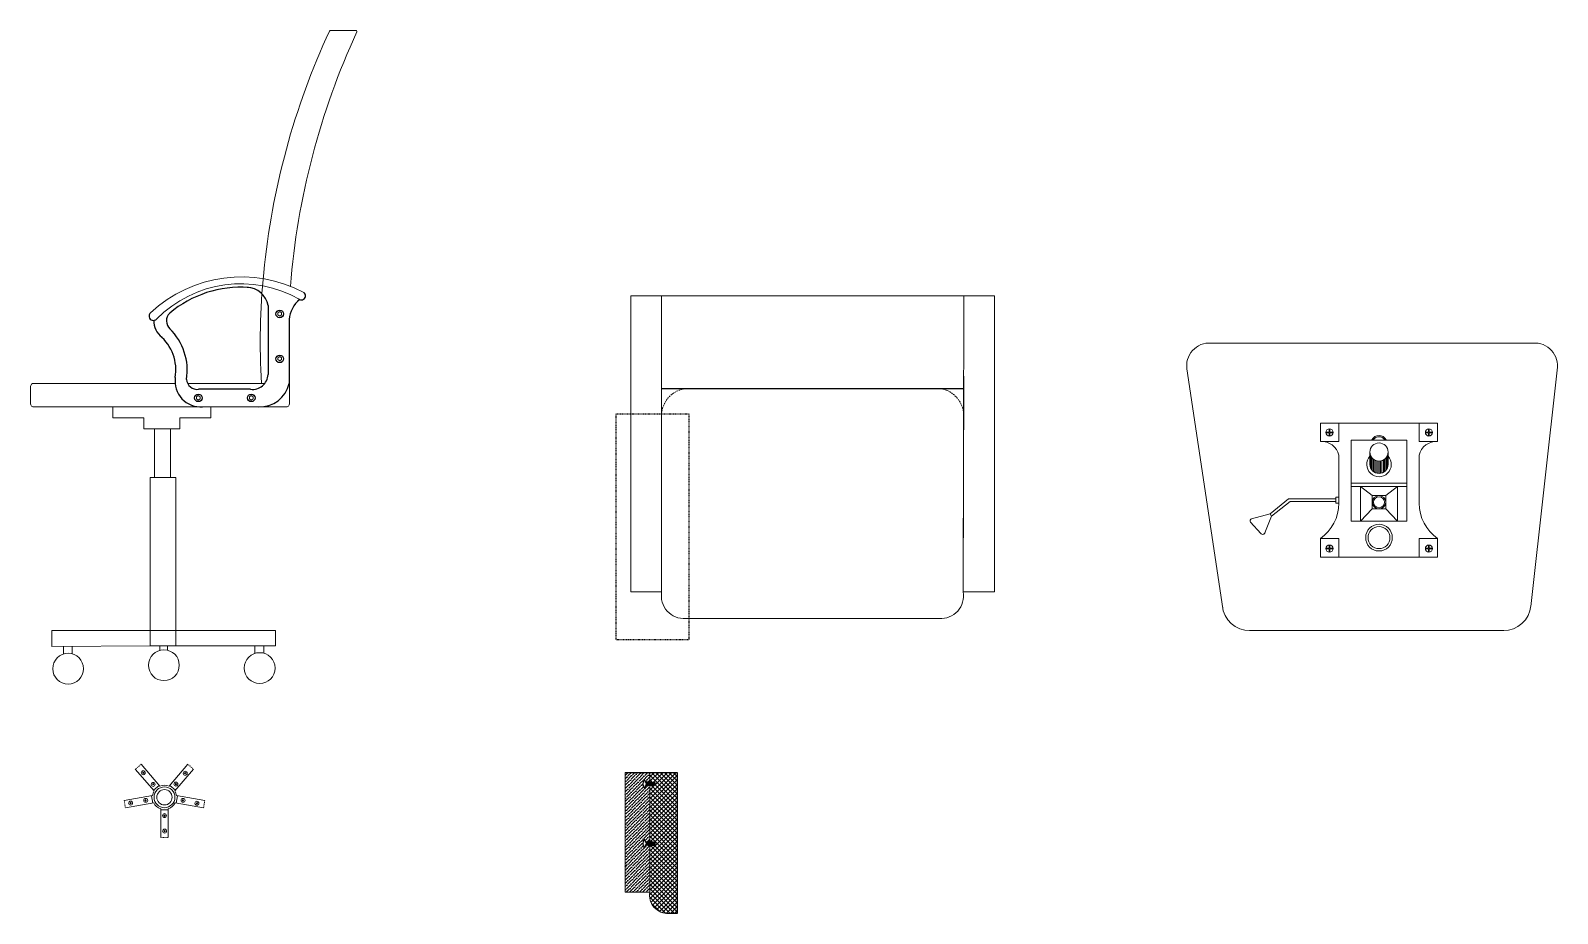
# Model space of a CAD drawing. Header units: inches. Extents: x -342 to 175, y -91 to 152.
# Drawn here: x -72.4 to 175.3, y 7.3 to 150.4 of the extents above; entities that cross this region are included whole.
import ezdxf

# ---------------------------------------------------------------- set-up
doc = ezdxf.new("R2010")
doc.units = ezdxf.units.IN
doc.header["$MEASUREMENT"] = 0
doc.linetypes.add('HIDDEN', pattern=[0.375, 0.25, -0.125])

msp = doc.modelspace()

# ---------------------------------------------------------------- hatches: boundary and pattern name
h = msp.add_hatch()
h.set_pattern_fill('ANSI36', color=256, scale=3)
h.set_pattern_definition([(45, (262.9384, 50.08225), (0.1988738, 0.72920387), [0.9375, -0.1875, 0, -0.1875])])
h.paths.add_polyline_path([(28.03886, 28.00836, -0.449590617), (27.9715, 28.07586), (27.93649, 28.07586, -0.173127612), (27.90239, 28.01813, -0.273281154), (27.87286, 28.07586), (27.84276, 28.07586, -0.173127612), (27.80867, 28.01813, -0.273281154), (27.77913, 28.07586), (27.74904, 28.07586, -0.173127612), (27.71494, 28.01813, -0.273281154), (27.68541, 28.07586), (27.65739, 28.07586, -0.173127612), (27.6233, 28.01813, -0.273281154), (27.59376, 28.07586), (27.56679, 28.07586, -0.173127612), (27.5327, 28.01813, -0.273281154), (27.50316, 28.07586), (27.34802, 28.07586, -0.112224794), (27.1468, 27.65145, -0.541567578), (27.09029, 27.65304, -0.304130968), (27.09029, 28.95947, -0.541567578), (27.1468, 28.96106, -0.112224794), (27.34802, 28.53666), (27.48768, 28.53666, -0.173127612), (27.52177, 28.59438, -0.273281154), (27.55131, 28.53666), (27.57932, 28.53666, -0.173127612), (27.61341, 28.59438, -0.273281154), (27.64295, 28.53666), (27.67304, 28.53666, -0.173127612), (27.70714, 28.59438, -0.273281154), (27.73667, 28.53666), (27.76677, 28.53666, -0.173127612), (27.80086, 28.59438, -0.273281154), (27.8304, 28.53666), (27.86541, 28.53666, -0.173127612), (27.89951, 28.59438, -0.273281154), (27.92904, 28.53666), (27.96747, 28.53666, -0.285138487), (28.03886, 28.61389), (28.03886, 30.16455), (24.03886, 30.16455), (24.03886, 10.76589), (28.03886, 10.76589), (28.03886, 18.33641, -0.449590617), (27.9715, 18.40391), (27.93649, 18.40391, -0.173127612), (27.90239, 18.34619, -0.273281154), (27.87286, 18.40391), (27.84276, 18.40391, -0.173127612), (27.80867, 18.34619, -0.273281154), (27.77913, 18.40391), (27.74904, 18.40391, -0.173127612), (27.71494, 18.34619, -0.273281154), (27.68541, 18.40391), (27.65739, 18.40391, -0.173127612), (27.6233, 18.34619, -0.273281154), (27.59376, 18.40391), (27.56679, 18.40391, -0.173127612), (27.5327, 18.34619, -0.273281154), (27.50316, 18.40391), (27.34802, 18.40391, -0.112224794), (27.1468, 17.97951, -0.541567578), (27.09029, 17.98109, -0.304130968), (27.09029, 19.28753, -0.541567578), (27.1468, 19.28911, -0.112224794), (27.34802, 18.86471), (27.48768, 18.86471, -0.173127612), (27.52177, 18.92243, -0.273281154), (27.55131, 18.86471), (27.57932, 18.86471, -0.173127612), (27.61341, 18.92243, -0.273281154), (27.64295, 18.86471), (27.67304, 18.86471, -0.173127612), (27.70714, 18.92243, -0.273281154), (27.73667, 18.86471), (27.76677, 18.86471, -0.173127612), (27.80086, 18.92243, -0.273281154), (27.8304, 18.86471), (27.86541, 18.86471, -0.173127612), (27.89951, 18.92243, -0.273281154), (27.92904, 18.86471), (27.96747, 18.86471, -0.285138487), (28.03886, 18.94194)])
h = msp.add_hatch()
h.set_pattern_fill('ANSI37', color=256, scale=4)
h.set_pattern_definition([(45, (262.9384, 50.08225), (-0.3535534, 0.3535534), []), (135, (262.9384, 50.08225), (-0.3535534, -0.3535534), [])])
h.paths.add_polyline_path([(32.49332, 30.16455), (28.03886, 30.16455), (28.03886, 28.53666), (28.06327, 28.53666, -0.173127612), (28.09737, 28.59438, -0.273281154), (28.1269, 28.53666), (28.16325, 28.53666, -0.173127612), (28.19734, 28.59438, -0.273281154), (28.22688, 28.53666), (28.26322, 28.53666, -0.173127612), (28.29731, 28.59438, -0.273281154), (28.32685, 28.53666), (28.37402, 28.53666, -0.173127612), (28.40811, 28.59438, -0.273281154), (28.43765, 28.53666), (28.48635, 28.53666, -0.173127612), (28.52045, 28.59438, -0.273281154), (28.54998, 28.53666), (28.59715, 28.53666, -0.173127612), (28.63125, 28.59438, -0.273281154), (28.66078, 28.53666), (28.83881, 28.53666), (28.83881, 28.07586), (28.76687, 28.07586, -0.173127612), (28.73277, 28.01813, -0.273281154), (28.70324, 28.07586), (28.65607, 28.07586, -0.173127612), (28.62197, 28.01813, -0.273281154), (28.59244, 28.07586), (28.54374, 28.07586, -0.173127612), (28.50964, 28.01813, -0.273281154), (28.48011, 28.07586), (28.43294, 28.07586, -0.173127612), (28.39884, 28.01813, -0.273281154), (28.36931, 28.07586), (28.33296, 28.07586, -0.173127612), (28.29887, 28.01813, -0.273281154), (28.26933, 28.07586), (28.23299, 28.07586, -0.173127612), (28.19889, 28.01813, -0.273281154), (28.16936, 28.07586), (28.13718, 28.07586, -0.173127612), (28.10309, 28.01813, -0.273281154), (28.07355, 28.07586), (28.03886, 28.07586), (28.03886, 18.86471), (28.06327, 18.86471, -0.173127612), (28.09737, 18.92243, -0.273281154), (28.1269, 18.86471), (28.16325, 18.86471, -0.173127612), (28.19734, 18.92243, -0.273281154), (28.22688, 18.86471), (28.26322, 18.86471, -0.173127612), (28.29731, 18.92243, -0.273281154), (28.32685, 18.86471), (28.37402, 18.86471, -0.173127612), (28.40811, 18.92243, -0.273281154), (28.43765, 18.86471), (28.48635, 18.86471, -0.173127612), (28.52045, 18.92243, -0.273281154), (28.54998, 18.86471), (28.59715, 18.86471, -0.173127612), (28.63125, 18.92243, -0.273281154), (28.66078, 18.86471), (28.83881, 18.86471), (28.83881, 18.40391), (28.76687, 18.40391, -0.173127612), (28.73277, 18.34619, -0.273281154), (28.70324, 18.40391), (28.65607, 18.40391, -0.173127612), (28.62197, 18.34619, -0.273281154), (28.59244, 18.40391), (28.54374, 18.40391, -0.173127612), (28.50964, 18.34619, -0.273281154), (28.48011, 18.40391), (28.43294, 18.40391, -0.173127612), (28.39884, 18.34619, -0.273281154), (28.36931, 18.40391), (28.33296, 18.40391, -0.173127612), (28.29887, 18.34619, -0.273281154), (28.26933, 18.40391), (28.23299, 18.40391, -0.173127612), (28.19889, 18.34619, -0.273281154), (28.16936, 18.40391), (28.13718, 18.40391, -0.173127612), (28.10309, 18.34619, -0.273281154), (28.07355, 18.40391), (28.03886, 18.40391), (28.03886, 10.76589, 0.48509949), (31.15761, 7.30933), (32.49332, 7.30933)])

# ---------------------------------------------------------------- linework, layer by layer
at = {"lineweight": 5}
for p, q in [((-19.54157, 150.44357), (-23.80282, 150.44357)), ((83.94925, 107.43572), (24.94925, 107.43572)), ((24.94925, 107.43572), (24.94925, 59.43572)), ((29.94925, 59.43572), (29.94925, 107.43572)), ((78.87807, 59.43572), (78.94925, 107.43572)), ((83.94925, 59.43572), (83.94925, 107.43572)), ((78.87807, 59.43572), (78.94925, 94.43572)), ((-72.43005, 89.94108), (-72.43005, 92.71021)), ((74.54483, 92.43572), (34.35367, 92.43572)), ((136.82807, 86.80769), (155.82807, 86.80769)), ((152.82807, 83.80769), (152.82807, 86.80769)), ((139.82807, 83.80769), (136.82807, 83.80769)), ((144.85777, 82.10546), (144.85777, 80.10972)), ((147.80114, 82.10546), (147.80114, 80.10972)), ((147.80114, 82.10546), (147.80114, 80.10972)), ((152.82807, 83.80769), (155.425, 83.80769)), ((144.91155, 81.71122), (144.91155, 79.71548)), ((144.9803, 81.51753), (144.9803, 79.5218)), ((145.07267, 81.33971), (145.07267, 79.34397)), ((145.20222, 81.1593), (145.20222, 79.16356)), ((145.41383, 80.95329), (145.41383, 78.95755)), ((145.62544, 80.81308), (145.62544, 78.81735)), ((145.85821, 80.71126), (145.85821, 78.71552)), ((146.11215, 80.6499), (146.11215, 78.65417)), ((146.32945, 80.10972), (146.32945, 80.63377)), ((146.32945, 80.63377), (146.32945, 78.63803)), ((146.32945, 80.63377), (146.32945, 78.63803)), ((146.54676, 80.6499), (146.54676, 78.65417)), ((146.80069, 80.71126), (146.80069, 78.71552)), ((147.03346, 80.81308), (147.03346, 78.81735)), ((147.24507, 80.95329), (147.24507, 78.95755)), ((147.45668, 81.1593), (147.45668, 79.16356)), ((147.58623, 81.33971), (147.58623, 79.34397)), ((147.6786, 81.51753), (147.6786, 79.5218)), ((147.74735, 81.71122), (147.74735, 79.71548)), ((-49.74335, 77.98107), (-52.30425, 77.98107)), ((141.82807, 77.03579), (150.82807, 77.03579)), ((141.82807, 76.53579), (150.82807, 76.53579)), ((143.30637, 76.53579), (145.21636, 75.04744)), ((147.42276, 75.04744), (149.30637, 76.53579)), ((145.21636, 72.88015), (143.30637, 70.90188)), ((147.42276, 72.88015), (149.30637, 70.90188)), ((136.82807, 65.08077), (155.82807, 65.08077)), ((24.94925, 59.43572), (29.94925, 59.43572)), ((24.94925, 59.43572), (29.94925, 59.43572)), ((83.94925, 59.43572), (78.87807, 59.43572)), ((-52.84451, 53.18314), (-68.97414, 53.18314)), ((-68.97414, 53.18314), (-68.97414, 50.58909)), ((-53.0077, 50.66968), (-53.0077, 53.18314)), ((-48.84451, 53.18314), (-32.71488, 53.18314)), ((-48.84451, 50.69312), (-48.84451, 53.18314)), ((-48.84451, 53.18314), (-48.84451, 50.66968)), ((-32.71488, 53.18314), (-32.71488, 50.69312)), ((125.31733, 53.15964), (166.56355, 53.15964)), ((-68.97414, 50.58909), (-53.0077, 50.66968)), ((-67.09472, 50.59858), (-67.09472, 49.36478)), ((-65.66052, 50.60582), (-65.66052, 49.39178)), ((-48.84451, 50.66968), (-53.0077, 50.66968)), ((-51.46368, 50.66968), (-51.46368, 49.9413)), ((-50.18647, 50.66968), (-50.18647, 49.97251)), ((-32.71488, 50.69312), (-48.84451, 50.69312)), ((-36.02017, 50.69312), (-36.02017, 49.46051)), ((-34.58598, 50.69312), (-34.58598, 49.48751)), ((24.03886, 30.16455), (24.03886, 10.76589)), ((28.03886, 10.76589), (28.03886, 30.16455)), ((-51.57235, 28.06242), (-52.48287, 27.27162)), ((-48.92705, 27.28406), (-49.83895, 28.06408)), ((-52.80028, 26.38594), (-52.59971, 25.20282)), ((-48.8022, 25.20282), (-48.60163, 26.38594)), ((-51.30096, 24.10595), (-50.10096, 24.10595)), ((24.03886, 10.76589), (28.03886, 10.76589)), ((24.03886, 10.76589), (28.03886, 10.76589))]:
    msp.add_line(p, q, dxfattribs=at)
for p, q in [((-33.90289, 105.87819), (-33.90289, 94.65928)), ((-30.45027, 103.58814), (-30.47326, 93.18648)), ((-36.73132, 92.28041), (-45.16531, 92.28041)), ((29.94925, 92.43572), (78.94925, 92.43572))]:
    msp.add_line(p, q)
at = {"linetype": 'HIDDEN', "lineweight": 5, "ltscale": 0.05}
for p, q in [((-55.43489, 30.67428), (-54.4569, 31.50793)), ((-46.9108, 31.48731), (-45.9989, 30.70729)), ((-57.24164, 25.63299), (-57.04107, 24.44988)), ((-44.36085, 24.44988), (-44.16027, 25.63299)), ((-51.30096, 19.60099), (-50.10096, 19.60099))]:
    msp.add_line(p, q, dxfattribs=at)
at = {"lineweight": 5}
for points in [[(-31.71228, 104.65396), (-32.01228, 104.87896), (-32.31228, 104.65396), (-32.31228, 104.35396), (-32.01228, 104.12896), (-31.71228, 104.35396), (-31.71228, 104.65396)], [(171.8191, 99.78147), (118.58133, 99.78147)], [(-31.71228, 97.395), (-32.01228, 97.62), (-32.31228, 97.395), (-32.31228, 97.095), (-32.01228, 96.87), (-31.71228, 97.095), (-31.71228, 97.395)], [(115.15347, 95.61033), (120.9849, 56.71896)], [(170.95178, 57.05356), (175.2724, 95.89098)], [(-71.97231, 93.22631), (-48.9786, 93.22631)], [(-46.93516, 93.22631), (-34.44219, 93.22631)], [(-30.47317, 93.22631), (-30.43005, 93.22631), (-30.43005, 89.94108)], [(-30.87899, 89.44357), (-71.9811, 89.44357)], [(-43.19748, 89.44357), (-43.19748, 87.65445), (-48.19748, 87.65445), (-48.19748, 85.86091), (-54.06346, 85.86091), (-54.06346, 87.65445), (-59.06346, 87.65445), (-59.06346, 89.44357)], [(-44.90985, 91.0441), (-45.20985, 91.2691), (-45.50985, 91.0441), (-45.50985, 90.7441), (-45.20985, 90.5191), (-44.90985, 90.7441), (-44.90985, 91.0441)], [(-36.32611, 91.0441), (-36.62611, 91.2691), (-36.92611, 91.0441), (-36.92611, 90.7441), (-36.62611, 90.5191), (-36.32611, 90.7441), (-36.32611, 91.0441)], [(136.82807, 86.80769), (136.82807, 83.80769), (137.18217, 83.80769)], [(139.82807, 83.80769), (139.82807, 86.80769)], [(155.82807, 86.80769), (155.82807, 83.80769), (155.425, 83.80769)], [(-52.30425, 77.98107), (-52.30425, 85.86091)], [(-49.74335, 85.86091), (-49.74335, 77.98107)], [(137.71652, 85.24072), (138.25436, 85.24072), (138.25436, 84.70467)], [(138.25436, 85.86298), (138.25436, 85.33072), (137.71681, 85.33072)], [(138.87425, 85.33072), (138.34436, 85.33072), (138.34436, 85.86238)], [(138.34436, 84.70526), (138.34436, 85.24072), (138.87454, 85.24072)], [(153.84455, 85.24072), (154.38239, 85.24072), (154.38239, 84.70467)], [(154.38239, 85.86298), (154.38239, 85.33072), (153.84485, 85.33072)], [(155.00229, 85.33072), (154.47239, 85.33072), (154.47239, 85.86238)], [(154.47239, 84.70526), (154.47239, 85.24072), (155.00258, 85.24072)], [(141.82807, 84.05565), (141.82807, 84.05565), (150.82807, 84.05565), (150.82807, 70.90188), (141.82807, 70.90188), (141.82807, 84.05565)], [(139.82807, 81.61116), (139.82807, 73.80769)], [(152.82807, 81.61456), (152.82807, 73.80769)], [(-48.84451, 53.18314), (-53.0077, 53.18314), (-53.0077, 77.98107), (-52.30425, 77.98107)], [(-48.84451, 53.18314), (-48.84451, 77.98107), (-49.74335, 77.98107)], [(139.32807, 74.50769), (131.66053, 74.50769), (128.65866, 72.10725)], [(139.82807, 73.80769), (139.32807, 73.80769), (139.32807, 74.80769), (139.82807, 74.80769)], [(143.30637, 76.53579), (149.30637, 76.53579), (149.30637, 70.90188), (143.30637, 70.90188), (143.30637, 76.53579)], [(146.33632, 75.05302), (145.21636, 75.04744), (145.21636, 72.88015), (147.42276, 72.88015), (147.42276, 75.04744), (146.33632, 75.05302)], [(125.64804, 71.28152), (128.65866, 72.10725)], [(128.65866, 72.10725), (128.88772, 71.70725), (127.82264, 68.99206)], [(139.32807, 74.10769), (131.88959, 74.10769), (128.88772, 71.70725)], [(127.13311, 68.90241), (125.47355, 70.72327)], [(136.82807, 68.08077), (136.82807, 65.08077), (136.82807, 65.08077), (136.82807, 65.08077), (136.82807, 65.08077)], [(136.82807, 68.08077), (139.82807, 68.08077), (139.82807, 65.08077)], [(138.25436, 67.03281), (138.25436, 66.50055), (137.71681, 66.50055)], [(138.87425, 66.50055), (138.34436, 66.50055), (138.34436, 67.03221)], [(155.82807, 68.08077), (152.82807, 68.08077), (152.82807, 65.08077)], [(154.38239, 67.03281), (154.38239, 66.50055), (153.84485, 66.50055)], [(155.00229, 66.50055), (154.47239, 66.50055), (154.47239, 67.03221)], [(155.82807, 68.08077), (155.82807, 65.08077), (155.82807, 65.08077), (155.82807, 65.08077), (155.82807, 65.08077)], [(137.71652, 66.41055), (138.25436, 66.41055), (138.25436, 65.8745)], [(138.34436, 65.87509), (138.34436, 66.41055), (138.87454, 66.41055)], [(153.84455, 66.41055), (154.38239, 66.41055), (154.38239, 65.8745)], [(154.47239, 65.87509), (154.47239, 66.41055), (155.00258, 66.41055)], [(33.84769, 55.11501), (75.05081, 55.11501)], [(-55.43489, 30.67428), (-52.38441, 27.15814)], [(-51.47479, 27.94589), (-51.47479, 27.94589), (-54.4569, 31.50793)], [(-54.22233, 30.15879), (-54.13233, 30.22629), (-54.04233, 30.15879), (-54.04233, 30.06879), (-54.13233, 30.00129), (-54.22233, 30.06879), (-54.22233, 30.15879)], [(-46.9108, 31.48731), (-49.93661, 27.94991)], [(-49.02471, 27.16989), (-49.02471, 27.16989), (-45.9989, 30.70729)], [(-47.42837, 30.08737), (-47.33837, 30.15487), (-47.24837, 30.08737), (-47.24837, 29.99737), (-47.33837, 29.92987), (-47.42837, 29.99737), (-47.42837, 30.08737)], [(-52.61329, 28.2907), (-52.52329, 28.3582), (-52.43329, 28.2907), (-52.43329, 28.2007), (-52.52329, 28.1332), (-52.61329, 28.2007), (-52.61329, 28.2907)], [(-48.93105, 28.31579), (-48.84105, 28.38329), (-48.75105, 28.31579), (-48.75105, 28.22579), (-48.84105, 28.15829), (-48.93105, 28.22579), (-48.93105, 28.31579)], [(-57.24164, 25.63299), (-52.65216, 26.41105)], [(-52.45159, 25.22793), (-52.45159, 25.22793), (-57.04107, 24.44988)], [(-56.27901, 25.23286), (-56.18901, 25.30036), (-56.09901, 25.23286), (-56.09901, 25.14286), (-56.18901, 25.07536), (-56.27901, 25.14286), (-56.27901, 25.23286)], [(-53.83948, 25.68837), (-53.74948, 25.75587), (-53.65948, 25.68837), (-53.65948, 25.59837), (-53.74948, 25.53087), (-53.83948, 25.59837), (-53.83948, 25.68837)], [(-48.95032, 25.22793), (-48.95032, 25.22793), (-44.36085, 24.44988)], [(-44.16027, 25.63299), (-48.74975, 26.41105)], [(-47.77889, 25.6817), (-47.68889, 25.7492), (-47.59889, 25.6817), (-47.59889, 25.5917), (-47.68889, 25.5242), (-47.77889, 25.5917), (-47.77889, 25.6817)], [(-45.5331, 25.20693), (-45.4431, 25.27443), (-45.3531, 25.20693), (-45.3531, 25.11693), (-45.4431, 25.04943), (-45.5331, 25.11693), (-45.5331, 25.20693)], [(-51.30096, 19.60099), (-51.30096, 24.25595)], [(-50.79395, 23.19976), (-50.70395, 23.26726), (-50.61395, 23.19976), (-50.61395, 23.10976), (-50.70395, 23.04226), (-50.79395, 23.10976), (-50.79395, 23.19976)], [(-50.10096, 24.25595), (-50.10096, 24.25595), (-50.10096, 19.60099)], [(-50.76665, 20.69715), (-50.67665, 20.76465), (-50.58665, 20.69715), (-50.58665, 20.60715), (-50.67665, 20.53965), (-50.76665, 20.60715), (-50.76665, 20.69715)]]:
    msp.add_lwpolyline(points, dxfattribs=at)
at = {"linetype": 'HIDDEN', "ltscale": 0.1}
msp.add_lwpolyline([(32.8252, 51.63895), (22.55406, 51.63895), (22.55406, 88.30705), (34.38925, 88.30705), (34.38925, 51.63895), (32.8252, 51.63895)], dxfattribs=at)
for points in [[(24.03886, 30.16455), (32.49332, 30.16455), (32.49332, 7.30933), (31.15761, 7.30933)], [(27.34726, 28.53666), (28.83881, 28.53666), (28.83881, 28.07586), (27.34726, 28.07586)], [(27.34726, 18.86471), (28.83881, 18.86471), (28.83881, 18.40391), (27.34726, 18.40391)]]:
    msp.add_lwpolyline(points)
for centre in [(-32.00058, 104.49293), (-32.00058, 97.21663), (-45.19838, 90.89237), (-36.62661, 90.89237)]:
    msp.add_circle(centre, 0.61227)
at = {"lineweight": 5}
for centre, radius in [((138.29553, 85.28382), 0.58062), ((154.42357, 85.28382), 0.58062), ((146.32945, 82.10546), 1.47169), ((146.32807, 73.96735), 1.08009), ((146.32807, 73.96735), 0.89001), ((146.32807, 68.23217), 2.16018), ((146.32807, 68.23217), 1.78001), ((138.29553, 66.45365), 0.58062), ((154.42357, 66.45365), 0.58062), ((-50.79526, 47.54777), 2.5), ((-35.25799, 47.07953), 2.5), ((-66.33254, 46.9838), 2.5), ((-54.14275, 30.10348), 0.32117), ((-47.33727, 30.0291), 0.32117), ((-52.53594, 28.22962), 0.32117), ((-50.70096, 26.13328), 1.68781), ((-50.70096, 26.13328), 1.24049), ((-48.84458, 28.26926), 0.32117), ((-56.19043, 25.18399), 0.32117), ((-53.74968, 25.63847), 0.32117), ((-47.68712, 25.63847), 0.32117), ((-45.44424, 25.16837), 0.32117), ((-50.698, 23.16043), 0.32117), ((-50.67876, 20.65083), 0.32117)]:
    msp.add_circle(centre, radius, dxfattribs=at)
for centre, radius, start, end in [((85.78842, 99.50192), 120.94697, 155.1376258, 174.449886), ((90.31079, 99.50192), 120.94697, 155.20369, 175.5039022), ((-23.73468, 150.1701), 0.28183, 103.991003, 139.5710053), ((-19.74898, 150.27408), 0.26786, 349.7264502, 39.2555664), ((-38.22341, 88.9531), 21.55349, 61.9854862, 133.0974633), ((-38.33075, 90.22205), 19.16458, 60.0061921, 135.4109546), ((75.95322, 99.88783), 111.122, 174.1574702, 183.4368179), ((118.82783, 96.08481), 3.70487, 86.1850488, 189.6970482), ((171.5726, 96.08481), 3.70487, 350.3029518, 93.8149512), ((-71.92517, 92.72347), 0.50505, 84.6270076, 181.5048756), ((-71.92501, 89.9455), 0.50505, 179.4983748, 276.3762428), ((-30.93508, 89.9455), 0.50505, 263.6237572, 0.5016252), ((146.32945, 83.45195), 1.34156, 28.5318171, 151.4681829), ((146.32945, 83.45195), 1.13034, 34.534298, 145.465702), ((137.00512, 80.90255), 2.91053, 14.0911352, 93.4874895), ((155.65103, 80.90595), 2.91053, 86.5125105, 165.9088648), ((146.32945, 80.10972), 1.99651, 137.4873464, 42.5126536), ((146.32945, 80.10972), 1.47169, 180, 0), ((132.71862, 73.88269), 7.10985, 305.3096001, 359.3955794), ((159.93753, 73.88269), 7.10985, 180.6044206, 234.6903999), ((125.77644, 70.935), 0.36956, 101.743891, 214.9532327), ((127.44623, 69.19059), 0.42555, 222.0684952, 343.3339854), ((33.60119, 58.81167), 3.70487, 170.3029518, 273.8149512), ((75.22614, 58.81167), 3.70487, 266.1850488, 9.6970482), ((125.35292, 57.61936), 4.45985, 185.4075146, 270.4571995), ((166.52796, 57.61936), 4.45985, 269.5428005, 354.5924854), ((-50.70096, 26.13328), 1.97088, 67.1811053, 113.1185096), ((-50.70096, 26.13328), 1.97088, 148.6677382, 171.8978958), ((-50.70096, 26.13328), 1.97088, 207.3459569, 252.2759694), ((-50.70096, 26.13328), 1.97088, 287.7240306, 332.6540431), ((-50.70096, 26.13328), 1.97088, 8.1021042, 31.7330442), ((30.96041, 10.26666), 2.9639, 170.3029518, 273.8149512)]:
    msp.add_arc(centre, radius, start, end, dxfattribs=at)
for centre, radius, start, end in [((-38.32249, 90.85349), 17.97297, 85.9843099, 129.8976321), ((-37.41229, 105.23077), 3.56862, 10.4524418, 88.3582881), ((-26.13896, 103.38347), 4.31617, 127.2290544, 177.2819805), ((-28.50604, 107.44599), 0.67185, 225.3662009, 52.8005604), ((-52.49104, 104.15808), 0.70332, 130.6981961, 316.7206353), ((-48.60881, 103.37174), 1.77661, 134.3478898, 227.2357267), ((-49.3864, 103.23187), 3.03865, 175.7187942, 235.657217), ((-56.40749, 95.36229), 9.40242, 350.8798582, 45.7498719), ((-56.20862, 95.39026), 7.35832, 350.4888403, 49.8675549), ((-44.84261, 93.58229), 4.15128, 171.80026, 274.4584227), ((-36.42919, 94.79209), 2.52978, 263.1408646, 356.9908324), ((-45.36481, 94.03584), 1.76673, 185.3224146, 276.4837378), ((-35.24412, 94.35032), 4.91077, 267.68042, 346.5381099), ((28.06487, 28.30626), 1.17324, 146.0303667, 213.9696333), ((27.11907, 28.94183), 0.03375, 34.7329555, 148.4871114), ((27.11907, 27.67068), 0.03375, 211.5128886, 325.2670445), ((26.31389, 28.30626), 1.05949, 12.7488213, 38.3991632), ((26.31389, 28.30626), 1.05949, 321.6008368, 347.2511787), ((25.86941, 28.04201), 1.6341, 1.1868232, 17.6200008), ((26.08495, 28.0857), 1.44778, 359.6106198, 18.1486601), ((27.58558, 28.51776), 0.09971, 129.7871179, 169.0755994), ((27.56679, 28.072), 0.06375, 176.5275812, 237.6661914), ((25.96002, 28.04201), 1.6341, 1.1868232, 17.6200008), ((27.48768, 28.54052), 0.06375, 356.5275812, 57.6661914), ((27.46889, 28.09476), 0.09971, 309.7871179, 349.0755994), ((26.17555, 28.0857), 1.44778, 359.6106198, 18.1486601), ((27.67722, 28.51776), 0.09971, 129.7871179, 169.0755994), ((27.65739, 28.072), 0.06375, 176.5275812, 237.6661914), ((26.05166, 28.04201), 1.6341, 1.1868232, 17.6200008), ((27.57932, 28.54052), 0.06375, 356.5275812, 57.6661914), ((27.55949, 28.09476), 0.09971, 309.7871179, 349.0755994), ((26.26719, 28.0857), 1.44778, 359.6106198, 18.1486601), ((27.77095, 28.51776), 0.09971, 129.7871179, 169.0755994), ((27.74904, 28.072), 0.06375, 176.5275812, 237.6661914), ((26.14538, 28.04201), 1.6341, 1.1868232, 17.6200008), ((27.67304, 28.54052), 0.06375, 356.5275812, 57.6661914), ((27.65113, 28.09476), 0.09971, 309.7871179, 349.0755994), ((26.36092, 28.0857), 1.44778, 359.6106198, 18.1486601), ((27.86467, 28.51776), 0.09971, 129.7871179, 169.0755994), ((27.84276, 28.072), 0.06375, 176.5275812, 237.6661914), ((26.23911, 28.04201), 1.6341, 1.1868232, 17.6200008), ((27.76677, 28.54052), 0.06375, 356.5275812, 57.6661914), ((27.74486, 28.09476), 0.09971, 309.7871179, 349.0755994), ((26.45464, 28.0857), 1.44778, 359.6106198, 18.1486601), ((27.96331, 28.51776), 0.09971, 129.7871179, 169.0755994), ((27.93649, 28.072), 0.06375, 176.5275812, 237.6661914), ((26.33775, 28.04201), 1.6341, 1.1868232, 17.6200008), ((27.86541, 28.54052), 0.06375, 356.5275812, 57.6661914), ((27.83858, 28.09476), 0.09971, 309.7871179, 349.0755994), ((26.55328, 28.0857), 1.44778, 359.6106198, 18.1486601), ((28.06537, 28.51776), 0.09971, 129.7871179, 169.0755994), ((28.03513, 28.072), 0.06375, 176.5275812, 237.6661914), ((26.4398, 28.04201), 1.6341, 1.1868232, 17.6200008), ((27.93722, 28.09476), 0.09971, 309.7871179, 349.0755994), ((27.96747, 28.54052), 0.06375, 356.5275812, 57.6661914), ((26.65534, 28.0857), 1.44778, 359.6106198, 18.1486601), ((28.16118, 28.51776), 0.09971, 129.7871179, 169.0755994), ((28.13718, 28.072), 0.06375, 176.5275812, 237.6661914), ((26.53561, 28.04201), 1.6341, 1.1868232, 17.6200008), ((28.06327, 28.54052), 0.06375, 356.5275812, 57.6661914), ((28.03928, 28.09476), 0.09971, 309.7871179, 349.0755994), ((26.75114, 28.0857), 1.44778, 359.6106198, 18.1486601), ((28.26115, 28.51776), 0.09971, 129.7871179, 169.0755994), ((28.23299, 28.072), 0.06375, 176.5275812, 237.6661914), ((26.63558, 28.04201), 1.6341, 1.1868232, 17.6200008), ((28.16325, 28.54052), 0.06375, 356.5275812, 57.6661914), ((28.13509, 28.09476), 0.09971, 309.7871179, 349.0755994), ((26.85112, 28.0857), 1.44778, 359.6106198, 18.1486601), ((28.36112, 28.51776), 0.09971, 129.7871179, 169.0755994), ((28.33296, 28.072), 0.06375, 176.5275812, 237.6661914), ((26.73556, 28.04201), 1.6341, 1.1868232, 17.6200008), ((28.26322, 28.54052), 0.06375, 356.5275812, 57.6661914), ((28.23506, 28.09476), 0.09971, 309.7871179, 349.0755994), ((26.95109, 28.0857), 1.44778, 359.6106198, 18.1486601), ((28.43294, 28.072), 0.06375, 176.5275812, 237.6661914), ((28.47192, 28.51776), 0.09971, 129.7871179, 169.0755994), ((28.33503, 28.09476), 0.09971, 309.7871179, 349.0755994), ((26.84636, 28.04201), 1.6341, 1.1868232, 17.6200008), ((28.37402, 28.54052), 0.06375, 356.5275812, 57.6661914), ((27.06189, 28.0857), 1.44778, 359.6106198, 18.1486601), ((28.54374, 28.072), 0.06375, 176.5275812, 237.6661914), ((28.58425, 28.51776), 0.09971, 129.7871179, 169.0755994), ((28.44583, 28.09476), 0.09971, 309.7871179, 349.0755994), ((26.95869, 28.04201), 1.6341, 1.1868232, 17.6200008), ((28.48635, 28.54052), 0.06375, 356.5275812, 57.6661914), ((27.17422, 28.0857), 1.44778, 359.6106198, 18.1486601), ((28.65607, 28.072), 0.06375, 176.5275812, 237.6661914), ((28.69505, 28.51776), 0.09971, 129.7871179, 169.0755994), ((28.55816, 28.09476), 0.09971, 309.7871179, 349.0755994), ((27.06949, 28.04201), 1.6341, 1.1868232, 17.6200008), ((28.59715, 28.54052), 0.06375, 356.5275812, 57.6661914), ((27.28502, 28.0857), 1.44778, 359.6106198, 18.1486601), ((28.76687, 28.072), 0.06375, 176.5275812, 237.6661914), ((28.66896, 28.09476), 0.09971, 309.7871179, 349.0755994), ((28.06487, 18.63431), 1.17324, 146.0303667, 213.9696333), ((27.11907, 19.26988), 0.03375, 34.7329555, 148.4871114), ((27.11907, 17.99873), 0.03375, 211.5128886, 325.2670445), ((26.31389, 18.63431), 1.05949, 12.7488213, 38.3991632), ((26.31389, 18.63431), 1.05949, 321.6008368, 347.2511787), ((25.86941, 18.37006), 1.6341, 1.1868232, 17.6200008), ((26.08495, 18.41375), 1.44778, 359.6106198, 18.1486601), ((27.58558, 18.84581), 0.09971, 129.7871179, 169.0755994), ((27.56679, 18.40005), 0.06375, 176.5275812, 237.6661914), ((25.96002, 18.37006), 1.6341, 1.1868232, 17.6200008), ((27.48768, 18.86857), 0.06375, 356.5275812, 57.6661914), ((27.46889, 18.42281), 0.09971, 309.7871179, 349.0755994), ((26.17555, 18.41375), 1.44778, 359.6106198, 18.1486601), ((27.67722, 18.84581), 0.09971, 129.7871179, 169.0755994), ((27.65739, 18.40005), 0.06375, 176.5275812, 237.6661914), ((26.05166, 18.37006), 1.6341, 1.1868232, 17.6200008), ((27.57932, 18.86857), 0.06375, 356.5275812, 57.6661914), ((27.55949, 18.42281), 0.09971, 309.7871179, 349.0755994), ((26.26719, 18.41375), 1.44778, 359.6106198, 18.1486601), ((27.77095, 18.84581), 0.09971, 129.7871179, 169.0755994), ((27.74904, 18.40005), 0.06375, 176.5275812, 237.6661914), ((26.14538, 18.37006), 1.6341, 1.1868232, 17.6200008), ((27.67304, 18.86857), 0.06375, 356.5275812, 57.6661914), ((27.65113, 18.42281), 0.09971, 309.7871179, 349.0755994), ((26.36092, 18.41375), 1.44778, 359.6106198, 18.1486601), ((27.86467, 18.84581), 0.09971, 129.7871179, 169.0755994), ((27.84276, 18.40005), 0.06375, 176.5275812, 237.6661914), ((26.23911, 18.37006), 1.6341, 1.1868232, 17.6200008), ((27.76677, 18.86857), 0.06375, 356.5275812, 57.6661914), ((27.74486, 18.42281), 0.09971, 309.7871179, 349.0755994), ((26.45464, 18.41375), 1.44778, 359.6106198, 18.1486601), ((27.96331, 18.84581), 0.09971, 129.7871179, 169.0755994), ((27.93649, 18.40005), 0.06375, 176.5275812, 237.6661914), ((26.33775, 18.37006), 1.6341, 1.1868232, 17.6200008), ((27.86541, 18.86857), 0.06375, 356.5275812, 57.6661914), ((27.83858, 18.42281), 0.09971, 309.7871179, 349.0755994), ((26.55328, 18.41375), 1.44778, 359.6106198, 18.1486601), ((28.06537, 18.84581), 0.09971, 129.7871179, 169.0755994), ((28.03513, 18.40005), 0.06375, 176.5275812, 237.6661914), ((26.4398, 18.37006), 1.6341, 1.1868232, 17.6200008), ((27.93722, 18.42281), 0.09971, 309.7871179, 349.0755994), ((27.96747, 18.86857), 0.06375, 356.5275812, 57.6661914), ((26.65534, 18.41375), 1.44778, 359.6106198, 18.1486601), ((28.16118, 18.84581), 0.09971, 129.7871179, 169.0755994), ((28.13718, 18.40005), 0.06375, 176.5275812, 237.6661914), ((26.53561, 18.37006), 1.6341, 1.1868232, 17.6200008), ((28.06327, 18.86857), 0.06375, 356.5275812, 57.6661914), ((28.03928, 18.42281), 0.09971, 309.7871179, 349.0755994), ((26.75114, 18.41375), 1.44778, 359.6106198, 18.1486601), ((28.26115, 18.84581), 0.09971, 129.7871179, 169.0755994), ((28.23299, 18.40005), 0.06375, 176.5275812, 237.6661914), ((26.63558, 18.37006), 1.6341, 1.1868232, 17.6200008), ((28.16325, 18.86857), 0.06375, 356.5275812, 57.6661914), ((28.13509, 18.42281), 0.09971, 309.7871179, 349.0755994), ((26.85112, 18.41375), 1.44778, 359.6106198, 18.1486601), ((28.36112, 18.84581), 0.09971, 129.7871179, 169.0755994), ((28.33296, 18.40005), 0.06375, 176.5275812, 237.6661914), ((26.73556, 18.37006), 1.6341, 1.1868232, 17.6200008), ((28.26322, 18.86857), 0.06375, 356.5275812, 57.6661914), ((28.23506, 18.42281), 0.09971, 309.7871179, 349.0755994), ((26.95109, 18.41375), 1.44778, 359.6106198, 18.1486601), ((28.43294, 18.40005), 0.06375, 176.5275812, 237.6661914), ((28.47192, 18.84581), 0.09971, 129.7871179, 169.0755994), ((28.33503, 18.42281), 0.09971, 309.7871179, 349.0755994), ((26.84636, 18.37006), 1.6341, 1.1868232, 17.6200008), ((28.37402, 18.86857), 0.06375, 356.5275812, 57.6661914), ((27.06189, 18.41375), 1.44778, 359.6106198, 18.1486601), ((28.54374, 18.40005), 0.06375, 176.5275812, 237.6661914), ((28.58425, 18.84581), 0.09971, 129.7871179, 169.0755994), ((28.44583, 18.42281), 0.09971, 309.7871179, 349.0755994), ((26.95869, 18.37006), 1.6341, 1.1868232, 17.6200008), ((28.48635, 18.86857), 0.06375, 356.5275812, 57.6661914), ((27.17422, 18.41375), 1.44778, 359.6106198, 18.1486601), ((28.65607, 18.40005), 0.06375, 176.5275812, 237.6661914), ((28.69505, 18.84581), 0.09971, 129.7871179, 169.0755994), ((28.55816, 18.42281), 0.09971, 309.7871179, 349.0755994), ((27.06949, 18.37006), 1.6341, 1.1868232, 17.6200008), ((28.59715, 18.86857), 0.06375, 356.5275812, 57.6661914), ((27.28502, 18.41375), 1.44778, 359.6106198, 18.1486601), ((28.76687, 18.40005), 0.06375, 176.5275812, 237.6661914), ((28.66896, 18.42281), 0.09971, 309.7871179, 349.0755994)]:
    msp.add_arc(centre, radius, start, end)
at = {"linetype": 'HIDDEN', "lineweight": 5}
for centre, start, end in [((34.38925, 87.97601), 89.5428005, 174.5924854), ((74.50924, 87.97601), 5.4075146, 89.5428005)]:
    msp.add_arc(centre, 4.45985, start, end, dxfattribs=at)

doc.saveas('drawing.dxf')
